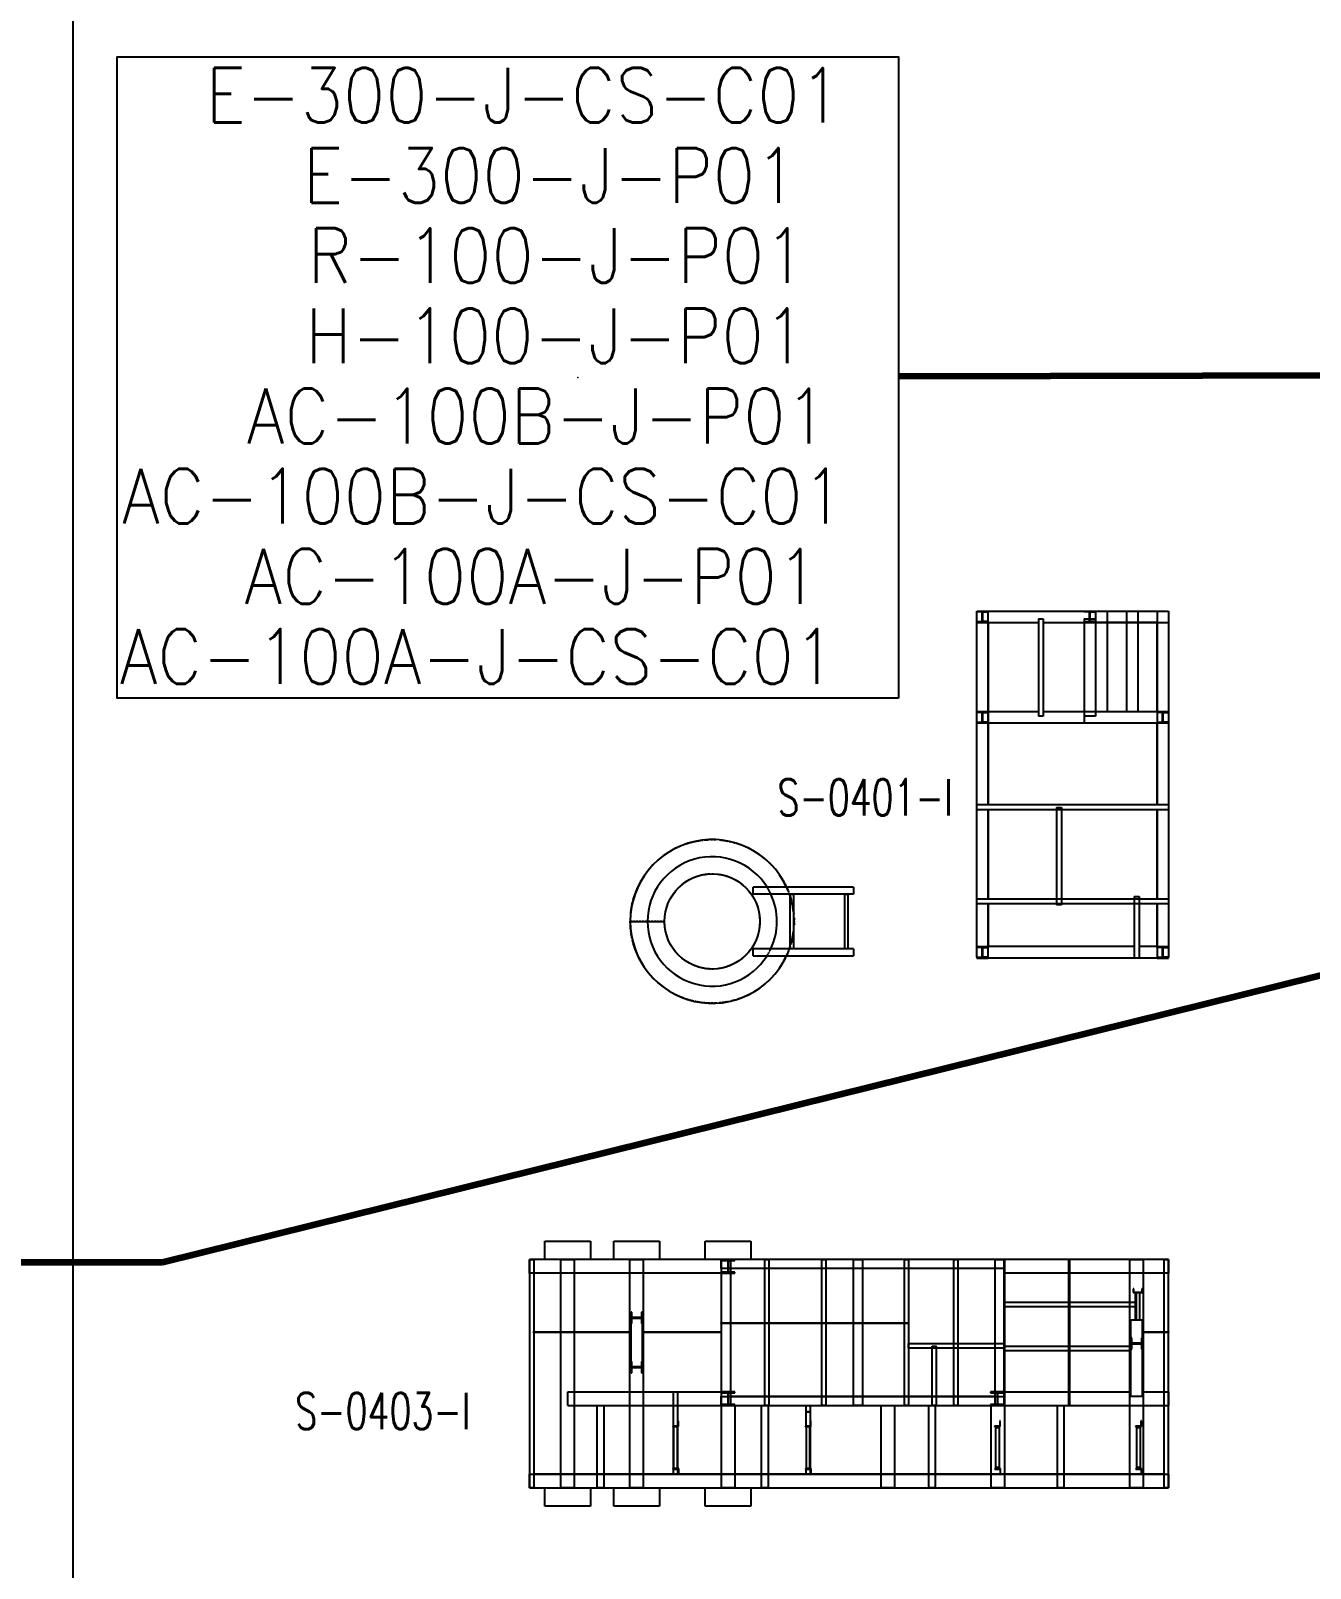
# Model space of a CAD drawing. Header units: inches. Extents: x 19 to 1016051, y 34 to 210034.
# Drawn here: x 833528 to 873159, y 70719 to 118336 of the extents above; entities that cross this region are included whole.
import ezdxf
from ezdxf.enums import TextEntityAlignment as Align

# ---------------------------------------------------------------- set-up
doc = ezdxf.new("R2010")
doc.units = ezdxf.units.IN
doc.header["$MEASUREMENT"] = 0
doc.linetypes.add('CABLEROUTEPROGRESSUNIT-EMBED 1_DWG$0$HIDDEN2', pattern=[0.1875, 0.125, -0.0625])
for name, color, linetype in [('_Auto', 7, 'Continuous'), ('CABLEROUTEPROGRESSUNIT-EMBED 1_DWG$0$DwgTemplate', 7, 'Continuous'), ('Default', 7, 'Continuous'), ('ELECTRICAL', 7, 'Continuous')]:
    doc.layers.add(name, color=color, linetype=linetype)
doc.styles.add('HZTXT', font='txt_qlt.shx', dxfattribs={"width": 0.7, "bigfont": 'hztxt.shx'})
doc.styles.get("Standard").update_dxf_attribs({"font": 'arial.ttf'})
doc.dimstyles.new('ANSI_L', dxfattribs={"dimtxt": 0.18, "dimasz": 0.18, "dimexe": 0.18, "dimexo": 0.0625, "dimgap": 0.09, "dimtad": 0, "dimtih": 1, "dimtoh": 1, "dimdec": 4, "dimzin": 0, "dimdsep": 46, "dimtxsty": 'Standard', "dimcen": 0.09, "dimadec": 0, "dimazin": 0, "dimtfac": 1, "dimtdec": 4, "dimtofl": 0, "dimtmove": 0, "dimatfit": 3, "dimfxl": 1, "dimtolj": 1, "dimtzin": 0, "dimarcsym": 0})

msp = doc.modelspace()

# ---------------------------------------------------------------- linework, layer by layer
at = {"layer": 'CABLEROUTEPROGRESSUNIT-EMBED 1_DWG$0$DwgTemplate', "color": 9, "linetype": 'Continuous', "lineweight": 25}
for p, q in [((834834, 179414), (834834, 38000)), ((862834, 100339), (862834, 100364)), ((862834, 100364), (863187, 100364)), ((862834, 100364), (866511, 100364)), ((862834, 100010), (862834, 100364)), ((862834, 94358), (862834, 100364)), ((862834, 100364), (863187, 100364)), ((863001, 100339), (862834, 100339)), ((862834, 100036), (863001, 100036)), ((862834, 100036), (862834, 100010)), ((862834, 100010), (863187, 100010)), ((862834, 100010), (864739, 100010)), ((863001, 100036), (863001, 100339)), ((863020, 100339), (863187, 100339)), ((863020, 100036), (863020, 100339)), ((863187, 100036), (863020, 100036)), ((863187, 100364), (863187, 100339)), ((863187, 94358), (863187, 100364)), ((863187, 100010), (863187, 100036)), ((863187, 100010), (864739, 100010)), ((863187, 100010), (863187, 94358)), ((864739, 100124), (864739, 97111)), ((864739, 100124), (864888, 100124)), ((864888, 100124), (864888, 97111)), ((864888, 100010), (866157, 100010)), ((864888, 100010), (866511, 100010)), ((866157, 100339), (866157, 100364)), ((866157, 100364), (866511, 100364)), ((866325, 100339), (866157, 100339)), ((866157, 100124), (866157, 97111)), ((866157, 100124), (866511, 100124)), ((866157, 100036), (866325, 100036)), ((866157, 100036), (866157, 100010)), ((866157, 100010), (866511, 100010)), ((866157, 100010), (866157, 96899)), ((866325, 100036), (866325, 100339)), ((866343, 100339), (866511, 100339)), ((866343, 100036), (866343, 100339)), ((866511, 100036), (866343, 100036)), ((866511, 100364), (866864, 100364)), ((866511, 100364), (868773, 100364)), ((866511, 100364), (866511, 100339)), ((866511, 100364), (866511, 100010)), ((866511, 100124), (866511, 97111)), ((866511, 100010), (866511, 100036)), ((868420, 100010), (866511, 100010)), ((866511, 100010), (868773, 100010)), ((866864, 100364), (866864, 97253)), ((867465, 100364), (867819, 100364)), ((867465, 100364), (867465, 97253)), ((867819, 100364), (867819, 97253)), ((868420, 100364), (868773, 100364)), ((868420, 100364), (868420, 97253)), ((868420, 97253), (868420, 100010)), ((868773, 100364), (868773, 97253)), ((868773, 100364), (868773, 100010)), ((862834, 96899), (862834, 97253)), ((862834, 97253), (864739, 97253)), ((862834, 97227), (862834, 97253)), ((862834, 97253), (863187, 97253)), ((863001, 97227), (862834, 97227)), ((863001, 96925), (863001, 97227)), ((863020, 97227), (863187, 97227)), ((863020, 96925), (863020, 97227)), ((863187, 97253), (863187, 97227)), ((864888, 97253), (868773, 97253)), ((868420, 97253), (868773, 97253)), ((868420, 97227), (868420, 97253)), ((868420, 97253), (868773, 97253)), ((868420, 97253), (868420, 94358)), ((868587, 97227), (868420, 97227)), ((868587, 96925), (868587, 97227)), ((868606, 96925), (868606, 97227)), ((868606, 97227), (868773, 97227)), ((868773, 97253), (868773, 96899)), ((868773, 97253), (868773, 97227)), ((868773, 97253), (868773, 94358)), ((862834, 96925), (862834, 96899)), ((862834, 96925), (863001, 96925)), ((862834, 96899), (868773, 96899)), ((862834, 96899), (863187, 96899)), ((863187, 96925), (863020, 96925)), ((863187, 96899), (863187, 96925)), ((864888, 97111), (864739, 97111)), ((866511, 97111), (866157, 97111)), ((866157, 96899), (868420, 96899)), ((868420, 96925), (868587, 96925)), ((868420, 96925), (868420, 96899)), ((868420, 96899), (868773, 96899)), ((868420, 94358), (868420, 96899)), ((868773, 96925), (868606, 96925)), ((868773, 96899), (868773, 96925)), ((862834, 94208), (862834, 94358)), ((868773, 94358), (862834, 94358)), ((865304, 94282), (865304, 91269)), ((865304, 94282), (865454, 94282)), ((865454, 94282), (865454, 91269)), ((868773, 94358), (868773, 94208)), ((868773, 94208), (862834, 94208)), ((862834, 91445), (862834, 94208)), ((863187, 94208), (863187, 91445)), ((863187, 91445), (863187, 94208)), ((868420, 91445), (868420, 94208)), ((868420, 94208), (868420, 91445)), ((868773, 94208), (868773, 91445)), ((859016, 91811), (855909, 91811)), ((855909, 91596), (855909, 91811)), ((859016, 91596), (855909, 91596)), ((857036, 91596), (857036, 89899)), ((857036, 91596), (857149, 91596)), ((857149, 91596), (857149, 89899)), ((858733, 91596), (858733, 89899)), ((858733, 91596), (858846, 91596)), ((858846, 89899), (858846, 91596)), ((859016, 91811), (859016, 91596)), ((862834, 91295), (862834, 91445)), ((868773, 91445), (862834, 91445)), ((867708, 91519), (867858, 91519)), ((867708, 91519), (867708, 89617)), ((867858, 91519), (867858, 89617)), ((868773, 91445), (868773, 91295)), ((868773, 91295), (862834, 91295)), ((862834, 89970), (862834, 91295)), ((863187, 91295), (863187, 89970)), ((863187, 89970), (863187, 91295)), ((865454, 91269), (865304, 91269)), ((868420, 89970), (868420, 91295)), ((868420, 91295), (868420, 89970)), ((868773, 91295), (868773, 89970)), ((859016, 89899), (855909, 89899)), ((855909, 89684), (855909, 89899)), ((855909, 89684), (859016, 89684)), ((857149, 89899), (857036, 89899)), ((858846, 89899), (858733, 89899)), ((859016, 89899), (859016, 89684)), ((862834, 89970), (863187, 89970)), ((862834, 89945), (862834, 89970)), ((862834, 89642), (862834, 89945)), ((863001, 89945), (862834, 89945)), ((862834, 89642), (862834, 89945)), ((862834, 89642), (863001, 89642)), ((862834, 89642), (862834, 89617)), ((862834, 89617), (863187, 89617)), ((863001, 89642), (863001, 89945)), ((863020, 89945), (863187, 89945)), ((863020, 89642), (863020, 89945)), ((863187, 89642), (863020, 89642)), ((867708, 89970), (863187, 89970)), ((867708, 89970), (863187, 89970)), ((863187, 89970), (863187, 89945)), ((863187, 89642), (863187, 89945)), ((863187, 89617), (863187, 89642)), ((867708, 89617), (863187, 89617)), ((867858, 89617), (867708, 89617)), ((868420, 89970), (867858, 89970)), ((868420, 89970), (867858, 89970)), ((868420, 89617), (867858, 89617)), ((868420, 89945), (868420, 89970)), ((868420, 89970), (868773, 89970)), ((868587, 89945), (868420, 89945)), ((868420, 89945), (868420, 89642)), ((868420, 89642), (868587, 89642)), ((868420, 89642), (868420, 89617)), ((868420, 89617), (868773, 89617)), ((868587, 89642), (868587, 89945)), ((868606, 89945), (868773, 89945)), ((868606, 89642), (868606, 89945)), ((868773, 89642), (868606, 89642)), ((868773, 89970), (868773, 89945)), ((868773, 89945), (868773, 89642)), ((868773, 89945), (868773, 89642)), ((868773, 89617), (868773, 89642)), ((849456, 80283), (849456, 80849)), ((849456, 80849), (850870, 80849)), ((850870, 80849), (850870, 80283)), ((851591, 80849), (853005, 80849)), ((851591, 80283), (851591, 80849)), ((853005, 80849), (853005, 80283)), ((854420, 80849), (855834, 80849)), ((854420, 80283), (854420, 80849)), ((855834, 80849), (855834, 80283)), ((848975, 80283), (849111, 80283)), ((848975, 80283), (848975, 73212)), ((848975, 79859), (848975, 80283)), ((854915, 80283), (848975, 80283)), ((849111, 80283), (849111, 73212)), ((849951, 80283), (850375, 80283)), ((849951, 73212), (849951, 80283)), ((850375, 73212), (850375, 80283)), ((852086, 80283), (852511, 80283)), ((852086, 73212), (852086, 80283)), ((852511, 73212), (852511, 80283)), ((855339, 80283), (854915, 80283)), ((854915, 80283), (854915, 80255)), ((854915, 80283), (855197, 80283)), ((854915, 80283), (854915, 75758)), ((854915, 80000), (854915, 80283)), ((863682, 80283), (854915, 80283)), ((854915, 80255), (855117, 80255)), ((863682, 80000), (854915, 80000)), ((855117, 80255), (855117, 79887)), ((855137, 79887), (855137, 80255)), ((855137, 80255), (855339, 80255)), ((855197, 80283), (855197, 75758)), ((863399, 80000), (855197, 80000)), ((855197, 80000), (855197, 76041)), ((855339, 80255), (855339, 80283)), ((856250, 80283), (856250, 75758)), ((856250, 80283), (856385, 80283)), ((856385, 80283), (856385, 75758)), ((858031, 80283), (858167, 80283)), ((858031, 75758), (858031, 80283)), ((858167, 75758), (858167, 80283)), ((859016, 80283), (859298, 80283)), ((859016, 75758), (859016, 80283)), ((859298, 75758), (859298, 80283)), ((859298, 80283), (859298, 80266)), ((860577, 80283), (860577, 75758)), ((860577, 80283), (860713, 80283)), ((860713, 80283), (860713, 75758)), ((862104, 80283), (862240, 80283)), ((862104, 80283), (862104, 75758)), ((862240, 80283), (862240, 75758)), ((863399, 75758), (863399, 80283)), ((863399, 80283), (863682, 80283)), ((863399, 76041), (863399, 80000)), ((863682, 75758), (863682, 80283)), ((863682, 80283), (863682, 80000)), ((863687, 80283), (863682, 80283)), ((863682, 80255), (863682, 80283)), ((863682, 80255), (863687, 80255)), ((863687, 80283), (863687, 73212)), ((868773, 80283), (863687, 80283)), ((863687, 80283), (863687, 80255)), ((865682, 80283), (865699, 80283)), ((865682, 78812), (865682, 80283)), ((865699, 80283), (865699, 78812)), ((867571, 73212), (867571, 80283)), ((867571, 80283), (867995, 80283)), ((867995, 73212), (867995, 80283)), ((868637, 80283), (868773, 80283)), ((868637, 73212), (868637, 80283)), ((868773, 73212), (868773, 80283)), ((868773, 80283), (868773, 79859)), ((854915, 79859), (848975, 79859)), ((854915, 79859), (849111, 79859)), ((849111, 79859), (849111, 73637)), ((855117, 79887), (854915, 79887)), ((854915, 79887), (854915, 79859)), ((854915, 79859), (855339, 79859)), ((855339, 79887), (855137, 79887)), ((855339, 79859), (855339, 79887)), ((863682, 79859), (863682, 79887)), ((863682, 79887), (863687, 79887)), ((863682, 79859), (863687, 79859)), ((863687, 79887), (863687, 79859)), ((868637, 79859), (863687, 79859)), ((868773, 79859), (863687, 79859)), ((868637, 73637), (868637, 79859)), ((867675, 79368), (867675, 79255)), ((867696, 79368), (867675, 79368)), ((867675, 79255), (867962, 79255)), ((867696, 79264), (867696, 79368)), ((867941, 79264), (867696, 79264)), ((867734, 79255), (867734, 78417)), ((867764, 79255), (867764, 78417)), ((867877, 78417), (867877, 79255)), ((867941, 79368), (867941, 79264)), ((867962, 79368), (867941, 79368)), ((867962, 79255), (867962, 79368)), ((852147, 78650), (852122, 78650)), ((852122, 78650), (852122, 78296)), ((852147, 78482), (852147, 78650)), ((852450, 78650), (852450, 78482)), ((852475, 78650), (852450, 78650)), ((852475, 78296), (852475, 78650)), ((867734, 78948), (863687, 78948)), ((863687, 78812), (863687, 78948)), ((867734, 78812), (863687, 78812)), ((865682, 78812), (865699, 78812)), ((865682, 77455), (865682, 78812)), ((865699, 78812), (865682, 78812)), ((865699, 78812), (865699, 77455)), ((852122, 78473), (852475, 78473)), ((852122, 76946), (852122, 78473)), ((852122, 78296), (852147, 78296)), ((852450, 78482), (852147, 78482)), ((852147, 78464), (852450, 78464)), ((852147, 78296), (852147, 78464)), ((852450, 78464), (852450, 78296)), ((852450, 78296), (852475, 78296)), ((852475, 76946), (852475, 78473)), ((854915, 78320), (856385, 78320)), ((854915, 78303), (854915, 78320)), ((856385, 78303), (854915, 78303)), ((856385, 78320), (856385, 78303)), ((856385, 78303), (856385, 78320)), ((856385, 78320), (858167, 78320)), ((858167, 78303), (856385, 78303)), ((858167, 78303), (858167, 78320)), ((858167, 78320), (859157, 78320)), ((858167, 78320), (858167, 78303)), ((859157, 78303), (858167, 78303)), ((859157, 78303), (859157, 78320)), ((859157, 78320), (860713, 78320)), ((859157, 78320), (859157, 78303)), ((860713, 78303), (859157, 78303)), ((860713, 78320), (860713, 78303)), ((867606, 77858), (867606, 78417)), ((867606, 78417), (867960, 78417)), ((867960, 77858), (867960, 78417)), ((849103, 78021), (849103, 78038)), ((849103, 78038), (850163, 78038)), ((850163, 78021), (849103, 78021)), ((850163, 78038), (850163, 78021)), ((850163, 78038), (852122, 78038)), ((850163, 78021), (850163, 78038)), ((852122, 78021), (850163, 78021)), ((852475, 78038), (854915, 78038)), ((854915, 78021), (852475, 78021)), ((860713, 77545), (860713, 77681)), ((860713, 77681), (863682, 77681)), ((863682, 78038), (863687, 78038)), ((863687, 78021), (863682, 78021)), ((863682, 77681), (863682, 77545)), ((863687, 78038), (863687, 78021)), ((867632, 77858), (867606, 77858)), ((867606, 77858), (867606, 77504)), ((867632, 77690), (867632, 77858)), ((867935, 77690), (867632, 77690)), ((867632, 77504), (867632, 77672)), ((867632, 77672), (867935, 77672)), ((867935, 77858), (867935, 77690)), ((867960, 77858), (867935, 77858)), ((867935, 77672), (867935, 77504)), ((867960, 78038), (868773, 78038)), ((868773, 78021), (867960, 78021)), ((867960, 77504), (867960, 77858)), ((867962, 77841), (867960, 77841)), ((867960, 77727), (867962, 77727)), ((867962, 77727), (867962, 77841)), ((868773, 78038), (868773, 78021)), ((860713, 77545), (863682, 77545)), ((861448, 75758), (861448, 77596)), ((861448, 77596), (861584, 77596)), ((861584, 75758), (861584, 77596)), ((867606, 77591), (863687, 77591)), ((863687, 77455), (863687, 77591)), ((867606, 77455), (863687, 77455)), ((865699, 77455), (865682, 77455)), ((865682, 75758), (865682, 77455)), ((865682, 77455), (865699, 77455)), ((865699, 77455), (865699, 75758)), ((867606, 77504), (867632, 77504)), ((867606, 76041), (867606, 77504)), ((867935, 77504), (867960, 77504)), ((867960, 76041), (867960, 77504)), ((852147, 77123), (852122, 77123)), ((852122, 77123), (852122, 76769)), ((852475, 76946), (852122, 76946)), ((852122, 76769), (852147, 76769)), ((852147, 76955), (852147, 77123)), ((852450, 76955), (852147, 76955)), ((852147, 76937), (852450, 76937)), ((852147, 76769), (852147, 76937)), ((852450, 77123), (852450, 76955)), ((852475, 77123), (852450, 77123)), ((852450, 76937), (852450, 76769)), ((852450, 76769), (852475, 76769)), ((852475, 76769), (852475, 77123)), ((850163, 76182), (854915, 76182)), ((850163, 75758), (850163, 76182)), ((850163, 75758), (854915, 75758)), ((851075, 73212), (851075, 75758)), ((851075, 75758), (851287, 75758)), ((851287, 73212), (851287, 75758)), ((853433, 75124), (853433, 76182)), ((853433, 76182), (853568, 76182)), ((853568, 75124), (853568, 76182)), ((854915, 76182), (854915, 76154)), ((855339, 76182), (854915, 76182)), ((854915, 76154), (855117, 76154)), ((854915, 75758), (854915, 76041)), ((854915, 76041), (863682, 76041)), ((855117, 75786), (854915, 75786)), ((854915, 75786), (854915, 75758)), ((854915, 75758), (863682, 75758)), ((855197, 75758), (854915, 75758)), ((854915, 75758), (855339, 75758)), ((854919, 73212), (854919, 75758)), ((855117, 76154), (855117, 75786)), ((855137, 76154), (855339, 76154)), ((855137, 75786), (855137, 76154)), ((855339, 75786), (855137, 75786)), ((863399, 76041), (855197, 76041)), ((855339, 76154), (855339, 76182)), ((855339, 75758), (855339, 75786)), ((855343, 73212), (855343, 75758)), ((856166, 73212), (856166, 75758)), ((856385, 75758), (856250, 75758)), ((856378, 73212), (856378, 75758)), ((857545, 75568), (857545, 75758)), ((857681, 75568), (857681, 75758)), ((858167, 75758), (858031, 75758)), ((859298, 75758), (859016, 75758)), ((859298, 76041), (859298, 76024)), ((859298, 76024), (859298, 76041)), ((859864, 73212), (859864, 75758)), ((860288, 73212), (860288, 75758)), ((860713, 75758), (860577, 75758)), ((861343, 73212), (861343, 75758)), ((861584, 75758), (861448, 75758)), ((861556, 73212), (861556, 75758)), ((862240, 75758), (862104, 75758)), ((863258, 76182), (863258, 76154)), ((863682, 76182), (863258, 76182)), ((863258, 76154), (863460, 76154)), ((863258, 75786), (863258, 75758)), ((863460, 75786), (863258, 75786)), ((863258, 75758), (863682, 75758)), ((863262, 75758), (863262, 73212)), ((863682, 75758), (863399, 75758)), ((863460, 76154), (863460, 75786)), ((863480, 75786), (863480, 76154)), ((863480, 76154), (863682, 76154)), ((863682, 75786), (863480, 75786)), ((863682, 76182), (867606, 76182)), ((863682, 76154), (863682, 76182)), ((863682, 76041), (863682, 75758)), ((863682, 75758), (863682, 75786)), ((863682, 75758), (868773, 75758)), ((865326, 75758), (865538, 75758)), ((865326, 73212), (865326, 75758)), ((865538, 73212), (865538, 75758)), ((865699, 75758), (865682, 75758)), ((867960, 76041), (867606, 76041)), ((867960, 76182), (868773, 76182)), ((868773, 76182), (868773, 75758)), ((853590, 75286), (853573, 75286)), ((853573, 75286), (853573, 75124)), ((853590, 75107), (853590, 75286)), ((857545, 75568), (857681, 75568)), ((857545, 75124), (857545, 75568)), ((857681, 75568), (857545, 75568)), ((857691, 75286), (857674, 75286)), ((857674, 75286), (857674, 75124)), ((857681, 75286), (857681, 75568)), ((857691, 75107), (857691, 75286)), ((863542, 75286), (863542, 75124)), ((863559, 75286), (863542, 75286)), ((863559, 75107), (863559, 75286)), ((867929, 75286), (867912, 75286)), ((867912, 75286), (867912, 75124)), ((867929, 75107), (867929, 75286)), ((853411, 75124), (853411, 75107)), ((853573, 75124), (853411, 75124)), ((853411, 75107), (853590, 75107)), ((853433, 73806), (853433, 75107)), ((853440, 75107), (853561, 75107)), ((853440, 75107), (853440, 73806)), ((853561, 73806), (853561, 75107)), ((853568, 73806), (853568, 75107)), ((857674, 75124), (857512, 75124)), ((857512, 75124), (857512, 75107)), ((857512, 75107), (857691, 75107)), ((857541, 75107), (857541, 73806)), ((857541, 75107), (857662, 75107)), ((857662, 73806), (857662, 75107)), ((857681, 73806), (857681, 75107)), ((863542, 75124), (863381, 75124)), ((863381, 75124), (863381, 75107)), ((863381, 75107), (863559, 75107)), ((863409, 75071), (863409, 73842)), ((863531, 75071), (863409, 75071)), ((863531, 73842), (863531, 75071)), ((867751, 75124), (867751, 75107)), ((867912, 75124), (867751, 75124)), ((867751, 75107), (867929, 75107)), ((867901, 75071), (867779, 75071)), ((867779, 75071), (867779, 73842)), ((867901, 73842), (867901, 75071)), ((853420, 73806), (853420, 73789)), ((853598, 73806), (853420, 73806)), ((853561, 73806), (853440, 73806)), ((853598, 73628), (853598, 73806)), ((857521, 73806), (857521, 73789)), ((857699, 73806), (857521, 73806)), ((857662, 73806), (857541, 73806)), ((857699, 73628), (857699, 73806)), ((863390, 73806), (863390, 73789)), ((863568, 73806), (863390, 73806)), ((863531, 73842), (863409, 73842)), ((863568, 73628), (863568, 73806)), ((867759, 73806), (867759, 73789)), ((867937, 73806), (867759, 73806)), ((867901, 73842), (867779, 73842)), ((867937, 73628), (867937, 73806)), ((848975, 73637), (853581, 73637)), ((848975, 73212), (848975, 73637)), ((853581, 73637), (849111, 73637)), ((853420, 73789), (853581, 73789)), ((853433, 73628), (853433, 73789)), ((853568, 73628), (853433, 73628)), ((853568, 73628), (853568, 73789)), ((853581, 73789), (853581, 73628)), ((853581, 73628), (853598, 73628)), ((857682, 73637), (853598, 73637)), ((853598, 73637), (857682, 73637)), ((857521, 73789), (857682, 73789)), ((857545, 73628), (857545, 73789)), ((857681, 73628), (857545, 73628)), ((857681, 73628), (857681, 73789)), ((857682, 73789), (857682, 73628)), ((857682, 73628), (857699, 73628)), ((863551, 73637), (857699, 73637)), ((857699, 73637), (863551, 73637)), ((863390, 73789), (863551, 73789)), ((863551, 73789), (863551, 73628)), ((863551, 73628), (863568, 73628)), ((867920, 73637), (863568, 73637)), ((863568, 73637), (867920, 73637)), ((867759, 73789), (867920, 73789)), ((867920, 73789), (867920, 73628)), ((867920, 73628), (867937, 73628)), ((868637, 73637), (867937, 73637)), ((867937, 73637), (868773, 73637)), ((868773, 73637), (868773, 73212)), ((849111, 73212), (848975, 73212)), ((848975, 73212), (868773, 73212)), ((849456, 72647), (849456, 73212)), ((850375, 73212), (849951, 73212)), ((850870, 73212), (850870, 72647)), ((851287, 73212), (851075, 73212)), ((851591, 72647), (851591, 73212)), ((852511, 73212), (852086, 73212)), ((853005, 73212), (853005, 72647)), ((854420, 72647), (854420, 73212)), ((855343, 73212), (854919, 73212)), ((855834, 73212), (855834, 72647)), ((856378, 73212), (856166, 73212)), ((860288, 73212), (859864, 73212)), ((861556, 73212), (861343, 73212)), ((863687, 73212), (863262, 73212)), ((865538, 73212), (865326, 73212)), ((867995, 73212), (867571, 73212)), ((868773, 73212), (868637, 73212)), ((850870, 72647), (849456, 72647)), ((853005, 72647), (851591, 72647)), ((855834, 72647), (854420, 72647))]:
    msp.add_line(p, q, dxfattribs=at)
at = {"layer": 'CABLEROUTEPROGRESSUNIT-EMBED 1_DWG$0$DwgTemplate', "color": 5, "linetype": 'CABLEROUTEPROGRESSUNIT-EMBED 1_DWG$0$HIDDEN2', "lineweight": 25}
msp.add_line((853160, 90751), (852099, 90751), dxfattribs=at)
at = {"layer": 'CABLEROUTEPROGRESSUNIT-EMBED 1_DWG$0$DwgTemplate', "color": 5, "linetype": 'Continuous', "lineweight": 25}
msp.add_line((852099, 90751), (853160, 90751), dxfattribs=at)
at = {"layer": 'CABLEROUTEPROGRESSUNIT-EMBED 1_DWG$0$DwgTemplate', "color": 5, "linetype": 'CABLEROUTEPROGRESSUNIT-EMBED 1_DWG$0$HIDDEN2', "lineweight": 25}
for radius in [2536, 1475]:
    msp.add_circle((854635, 90751), radius, dxfattribs=at)
at = {"layer": 'CABLEROUTEPROGRESSUNIT-EMBED 1_DWG$0$DwgTemplate', "color": 5, "linetype": 'Continuous', "lineweight": 25}
msp.add_circle((854635, 90751), 1475, dxfattribs=at)
for radius, start, end in [(2536, 24.7195, 180), (2005, 31.9213, 180), (2005, 334.8745, 24.9339), (2536, 18.7634, 19.4758), (2536, 352.5107, 7.4893), (2536, 180, 335.1293), (2005, 180, 327.8739), (2536, 340.3785, 341.2366)]:
    msp.add_arc((854635, 90751), radius, start, end, dxfattribs=at)
at = {"layer": 'CABLEROUTEPROGRESSUNIT-EMBED 1_DWG$0$DwgTemplate', "color": 5, "linetype": 'CABLEROUTEPROGRESSUNIT-EMBED 1_DWG$0$HIDDEN2', "lineweight": 25}
for radius, start, end in [(2005, 24.9339, 31.9213), (2536, 19.4758, 24.7195), (2536, 7.4893, 18.7634), (2536, 341.2366, 352.5107), (2005, 327.8739, 334.8745), (2536, 335.1293, 340.3785)]:
    msp.add_arc((854635, 90751), radius, start, end, dxfattribs=at)
at = {"layer": 'Default', "color": 7, "linetype": 'Continuous'}
msp.add_lwpolyline([(860407, 97665), (836207, 97665), (836207, 117532), (860407, 117532)], close=True, dxfattribs=at)
at = {"layer": 'Default', "color": 7, "linetype": 'Continuous', "lineweight": 0}
msp.add_point((850473, 107599), dxfattribs=at)

# ---------------------------------------------------------------- texts
at = {"layer": 'Default', "color": 7, "style": 'HZTXT', "width": 0.9}
for s, p in [('E-300-J-CS-C01', (838947, 115490)), ('E-300-J-P01', (841957, 113007)), ('R-100-J-P01', (842103, 110524)), ('H-100-J-P01', (842030, 108040)), ('AC-100B-J-P01', (840217, 105557)), ('AC-100B-J-CS-C01', (836352, 103074)), ('AC-100A-J-P01', (840144, 100590)), ('AC-100A-J-CS-C01', (836279, 98107))]:
    msp.add_text(s, height=1696.97, dxfattribs=at).set_placement(p)
at = {"layer": 'ELECTRICAL', "style": 'HZTXT', "width": 0.7}
for s, p in [('S-0401-I', (859371, 94593)), ('S-0403-I', (844436, 75591))]:
    msp.add_text(s, height=1131.3, dxfattribs=at).set_placement(p, align=Align.MIDDLE_CENTER)

# ---------------------------------------------------------------- leaders
at = {"layer": '_Auto', "color": 136, "linetype": 'Continuous'}
for points in [[(878531, 107671), (860407, 107624)], [(878531, 90324), (837610, 80192), (832222, 80192)]]:
    msp.add_leader(points, dimstyle='ANSI_L', override={"dimscale": 1, "dimtxt": 3.175, "dimasz": 3000, "dimgap": 1.5875, "dimtad": 0, "dimlwd": 65535}, dxfattribs=at)

doc.saveas('drawing.dxf')
